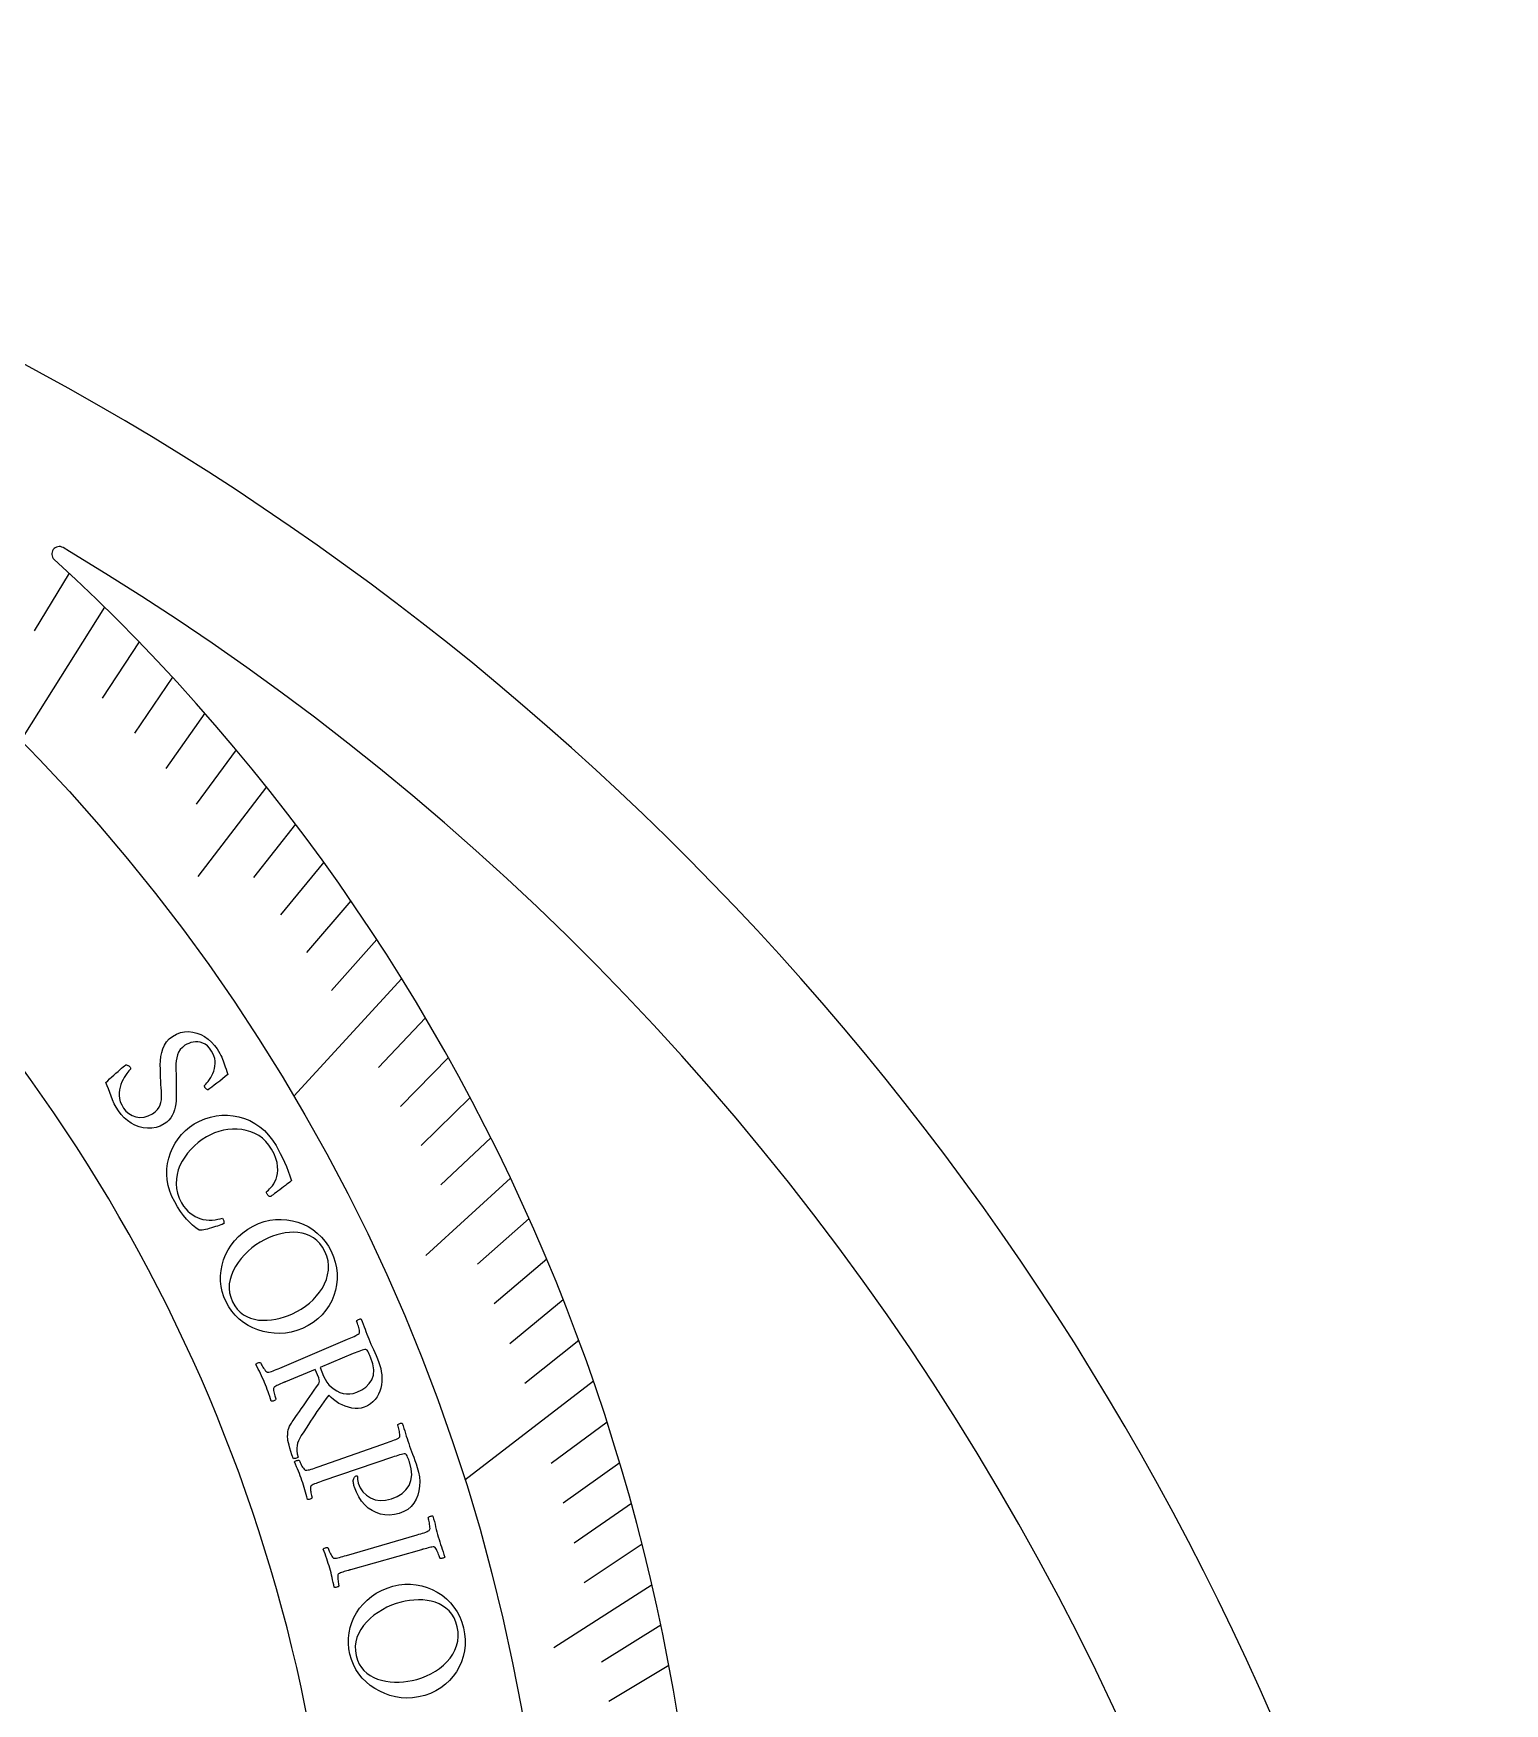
# Model space of a CAD drawing. Header units: millimetres. Extents: x -95 to 95, y -94 to 95.
# Drawn here: x 44.9 to 94.5, y 38.2 to 94.5 of the extents above; entities that cross this region are included whole.
import ezdxf

# ---------------------------------------------------------------- set-up
doc = ezdxf.new("R2010")
doc.units = ezdxf.units.MM
for name, color, linetype in [('CUT_INNER', 6, 'Continuous'), ('CUT_OUTER', 1, 'Continuous'), ('ENGRAVE', 7, 'Continuous'), ('ENGRAVE_FINE', 8, 'Continuous'), ('TEXT', 5, 'Continuous')]:
    doc.layers.add(name, color=color, linetype=linetype)

msp = doc.modelspace()

# ---------------------------------------------------------------- linework, layer by layer
at = {"layer": 'CUT_INNER'}
for points in [[(46.153, 77.003), (45.93, 77.136)], [(45.633, 76.737), (45.632, 76.737)]]:
    msp.add_lwpolyline(points, dxfattribs=at)
for centre, radius, start, end in [((0.001, 27.004), 55.21, 356.5688, 87.7688), ((45.802, 76.921), 0.25, 59.2304, 227.3065), ((0.001, 27.005), 67.495, 355.14721, 47.46242), ((0, 0), 89.775, 1.7583, 59.06299)]:
    msp.add_arc(centre, radius, start, end, dxfattribs=at)
at = {"layer": 'CUT_OUTER'}
msp.add_arc((0, 0), 94.5, 1.40671, 88.24265, dxfattribs=at)
at = {"layer": 'ENGRAVE'}
for points in [[(47.327, 75.127), (40.589, 64.431)], [(57.334, 62.621), (53.703, 58.655)], [(63.792, 49.057), (59.459, 45.725)]]:
    msp.add_lwpolyline(points, dxfattribs=at)
msp.add_circle((0, 27.004), 62.336, dxfattribs=at)
at = {"layer": 'ENGRAVE_FINE'}
for points in [[(46.132, 76.274), (44.962, 74.338)], [(48.488, 73.957), (47.244, 72.06)], [(49.613, 72.767), (48.334, 70.89)], [(50.704, 71.556), (49.388, 69.699)], [(51.758, 70.326), (50.408, 68.491)], [(52.777, 69.079), (50.467, 66.054)], [(53.761, 67.815), (52.341, 66.024)], [(54.708, 66.536), (53.254, 64.768)], [(55.619, 65.243), (54.132, 63.499)], [(56.494, 63.938), (54.974, 62.217)], [(58.137, 61.294), (56.552, 59.622)], [(58.905, 59.957), (57.288, 58.311)], [(59.638, 58.612), (57.99, 56.992)], [(60.335, 57.26), (58.656, 55.667)], [(60.997, 55.902), (58.145, 53.289)], [(61.624, 54.539), (59.886, 53.001)], [(62.217, 53.172), (60.449, 51.662)], [(62.775, 51.802), (60.979, 50.32)], [(63.3, 50.43), (61.476, 48.977)], [(64.25, 47.683), (62.371, 46.289)], [(64.676, 46.31), (62.771, 44.946)], [(65.07, 44.938), (63.139, 43.605)], [(65.432, 43.569), (63.476, 42.266)], [(65.763, 42.202), (62.456, 40.08)], [(66.063, 40.838), (64.058, 39.599)], [(66.333, 39.479), (64.305, 38.272)]]:
    msp.add_lwpolyline(points, dxfattribs=at)
at = {"layer": 'TEXT'}
for points in [[(51.12, 60.248), (51.169, 60.17), (51.212, 60.097), (51.248, 60.03), (51.277, 59.968), (51.302, 59.907), (51.326, 59.846), (51.349, 59.782), (51.37, 59.717), (51.392, 59.647), (51.418, 59.57), (51.446, 59.485), (51.477, 59.392), (51.391, 59.316), (51.301, 59.241), (51.209, 59.167), (51.114, 59.094), (51.023, 59.025), (50.945, 58.967), (50.878, 58.918), (50.824, 58.879), (50.812, 58.872), (50.798, 58.872), (50.782, 58.878), (50.763, 58.892), (50.745, 58.908), (50.73, 58.923), (50.718, 58.938), (50.708, 58.951), (50.699, 58.969), (50.693, 58.987), (50.691, 59.004), (50.692, 59.021), (50.735, 59.058), (50.777, 59.103), (50.821, 59.156), (50.864, 59.216), (50.906, 59.283), (50.943, 59.353), (50.976, 59.427), (51.004, 59.506), (51.026, 59.587), (51.041, 59.671), (51.048, 59.755), (51.047, 59.842), (51.036, 59.928), (51.013, 60.013), (50.979, 60.096), (50.932, 60.178), (50.862, 60.273), (50.789, 60.349), (50.713, 60.408), (50.633, 60.449), (50.552, 60.474), (50.472, 60.488), (50.392, 60.49), (50.312, 60.481), (50.236, 60.462), (50.164, 60.438), (50.098, 60.407), (50.036, 60.371), (49.948, 60.303), (49.877, 60.227), (49.822, 60.143), (49.784, 60.052), (49.758, 59.955), (49.74, 59.854), (49.731, 59.748), (49.73, 59.637), (49.732, 59.525), (49.734, 59.411), (49.735, 59.297), (49.736, 59.182), (49.738, 59.094), (49.74, 59.003), (49.742, 58.907), (49.744, 58.807), (49.744, 58.704), (49.741, 58.601), (49.734, 58.498), (49.724, 58.395), (49.708, 58.293), (49.683, 58.196), (49.651, 58.102), (49.61, 58.012), (49.559, 57.928), (49.497, 57.852), (49.423, 57.784), (49.338, 57.723), (49.203, 57.652), (49.063, 57.603), (48.921, 57.578), (48.774, 57.576), (48.629, 57.595), (48.488, 57.63), (48.352, 57.683), (48.22, 57.753), (48.096, 57.837), (47.985, 57.934), (47.885, 58.042), (47.796, 58.163), (47.722, 58.284), (47.656, 58.406), (47.598, 58.532), (47.548, 58.659), (47.502, 58.784), (47.457, 58.901), (47.414, 59.011), (47.371, 59.114), (47.434, 59.177), (47.5, 59.241), (47.569, 59.306), (47.642, 59.371), (47.713, 59.435), (47.781, 59.494), (47.844, 59.549), (47.904, 59.599), (47.956, 59.642), (47.997, 59.676), (48.028, 59.7), (48.048, 59.715), (48.068, 59.711), (48.088, 59.704), (48.108, 59.697), (48.128, 59.687), (48.146, 59.676), (48.163, 59.663), (48.177, 59.649), (48.19, 59.633), (48.201, 59.611), (48.203, 59.589), (48.197, 59.569), (48.182, 59.548), (48.151, 59.514), (48.116, 59.47), (48.077, 59.419), (48.034, 59.359), (47.991, 59.292), (47.95, 59.219), (47.912, 59.14), (47.877, 59.055), (47.848, 58.965), (47.828, 58.872), (47.818, 58.776), (47.818, 58.677), (47.83, 58.575), (47.859, 58.472), (47.905, 58.367), (47.967, 58.26), (48.049, 58.155), (48.146, 58.07), (48.258, 58.004), (48.385, 57.959), (48.52, 57.938), (48.657, 57.95), (48.797, 57.992), (48.939, 58.067), (49.033, 58.135), (49.108, 58.207), (49.164, 58.283), (49.201, 58.364), (49.225, 58.45), (49.241, 58.54), (49.248, 58.635), (49.247, 58.734), (49.241, 58.837), (49.235, 58.944), (49.227, 59.055), (49.219, 59.169), (49.214, 59.3), (49.21, 59.434), (49.208, 59.571), (49.206, 59.712), (49.212, 59.853), (49.227, 59.99), (49.254, 60.124), (49.291, 60.254), (49.344, 60.376), (49.416, 60.486), (49.507, 60.585), (49.618, 60.673), (49.747, 60.748), (49.88, 60.8), (50.017, 60.829), (50.158, 60.834), (50.298, 60.819), (50.435, 60.785), (50.569, 60.733), (50.698, 60.663), (50.82, 60.578), (50.931, 60.48), (51.031, 60.37), (51.12, 60.248)], [(53.102, 56.994), (53.174, 56.861), (53.246, 56.724), (53.316, 56.583), (53.386, 56.436), (53.452, 56.285), (53.512, 56.13), (53.568, 55.971), (53.619, 55.809), (53.613, 55.804), (53.594, 55.79), (53.564, 55.766), (53.522, 55.732), (53.471, 55.692), (53.416, 55.65), (53.356, 55.604), (53.292, 55.556), (53.227, 55.508), (53.166, 55.462), (53.107, 55.417), (53.052, 55.375), (53.003, 55.339), (52.966, 55.311), (52.939, 55.292), (52.923, 55.282), (52.913, 55.276), (52.899, 55.276), (52.883, 55.282), (52.864, 55.292), (52.844, 55.306), (52.827, 55.323), (52.812, 55.341), (52.799, 55.362), (52.791, 55.38), (52.785, 55.399), (52.781, 55.417), (52.78, 55.435), (52.809, 55.46), (52.844, 55.493), (52.884, 55.533), (52.931, 55.582), (52.978, 55.639), (53.023, 55.705), (53.064, 55.78), (53.102, 55.864), (53.133, 55.957), (53.152, 56.059), (53.16, 56.171), (53.156, 56.292), (53.136, 56.422), (53.095, 56.563), (53.034, 56.713), (52.951, 56.873), (52.863, 57.011), (52.762, 57.133), (52.649, 57.239), (52.523, 57.329), (52.389, 57.403), (52.249, 57.462), (52.102, 57.505), (51.95, 57.534), (51.794, 57.548), (51.639, 57.549), (51.484, 57.536), (51.33, 57.509), (51.178, 57.47), (51.032, 57.42), (50.893, 57.358), (50.76, 57.286), (50.618, 57.195), (50.483, 57.094), (50.356, 56.984), (50.236, 56.866), (50.125, 56.739), (50.027, 56.607), (49.941, 56.469), (49.868, 56.325), (49.81, 56.176), (49.769, 56.024), (49.745, 55.869), (49.738, 55.71), (49.75, 55.55), (49.786, 55.389), (49.843, 55.228), (49.924, 55.065), (49.99, 54.957), (50.061, 54.863), (50.136, 54.782), (50.214, 54.715), (50.295, 54.658), (50.375, 54.61), (50.455, 54.57), (50.535, 54.539), (50.642, 54.507), (50.748, 54.488), (50.853, 54.48), (50.956, 54.486), (51.053, 54.498), (51.144, 54.513), (51.225, 54.53), (51.299, 54.549), (51.324, 54.506), (51.34, 54.461), (51.346, 54.414), (51.344, 54.364), (51.321, 54.353), (51.287, 54.34), (51.242, 54.323), (51.188, 54.304), (51.126, 54.284), (51.062, 54.264), (50.995, 54.242), (50.925, 54.221), (50.856, 54.201), (50.789, 54.184), (50.727, 54.169), (50.667, 54.156), (50.614, 54.147), (50.57, 54.143), (50.535, 54.142), (50.511, 54.146), (50.399, 54.223), (50.291, 54.311), (50.186, 54.41), (50.084, 54.519), (49.984, 54.641), (49.886, 54.778), (49.787, 54.928), (49.689, 55.094), (49.596, 55.277), (49.523, 55.462), (49.47, 55.649), (49.437, 55.837), (49.423, 56.025), (49.427, 56.21), (49.448, 56.392), (49.487, 56.571), (49.543, 56.745), (49.614, 56.912), (49.7, 57.072), (49.802, 57.224), (49.919, 57.366), (50.049, 57.497), (50.193, 57.616), (50.351, 57.722), (50.528, 57.82), (50.71, 57.898), (50.895, 57.956), (51.086, 57.996), (51.278, 58.016), (51.469, 58.018), (51.66, 58.001), (51.85, 57.965), (52.036, 57.911), (52.216, 57.837), (52.389, 57.743), (52.555, 57.63), (52.711, 57.498), (52.854, 57.348), (52.985, 57.18), (53.102, 56.994)], [(54.96, 53.434), (55.038, 53.251), (55.097, 53.065), (55.136, 52.876), (55.157, 52.685), (55.158, 52.495), (55.141, 52.307), (55.104, 52.124), (55.049, 51.944), (54.976, 51.77), (54.886, 51.604), (54.779, 51.447), (54.654, 51.299), (54.513, 51.162), (54.356, 51.039), (54.182, 50.931), (53.991, 50.836), (53.803, 50.764), (53.614, 50.711), (53.423, 50.679), (53.231, 50.666), (53.041, 50.672), (52.854, 50.694), (52.672, 50.732), (52.493, 50.786), (52.322, 50.855), (52.159, 50.939), (52.006, 51.038), (51.862, 51.151), (51.729, 51.277), (51.611, 51.416), (51.508, 51.567), (51.419, 51.732), (51.347, 51.901), (51.292, 52.074), (51.255, 52.251), (51.236, 52.431), (51.234, 52.612), (51.25, 52.791), (51.283, 52.968), (51.334, 53.143), (51.402, 53.314), (51.486, 53.478), (51.587, 53.636), (51.704, 53.788), (51.837, 53.931), (51.987, 54.061), (52.152, 54.179), (52.334, 54.284), (52.517, 54.369), (52.703, 54.434), (52.892, 54.479), (53.084, 54.503), (53.276, 54.508), (53.465, 54.496), (53.651, 54.465), (53.834, 54.416), (54.011, 54.349), (54.18, 54.265), (54.34, 54.165), (54.492, 54.047), (54.632, 53.914), (54.756, 53.767), (54.866, 53.608), (54.96, 53.434)], [(54.745, 53.428), (54.666, 53.572), (54.574, 53.697), (54.472, 53.802), (54.359, 53.887), (54.237, 53.956), (54.11, 54.008), (53.978, 54.045), (53.841, 54.067), (53.7, 54.075), (53.558, 54.071), (53.414, 54.054), (53.269, 54.026), (53.125, 53.987), (52.986, 53.94), (52.85, 53.886), (52.718, 53.824), (52.57, 53.742), (52.427, 53.65), (52.29, 53.548), (52.159, 53.435), (52.035, 53.315), (51.924, 53.189), (51.823, 53.057), (51.733, 52.919), (51.658, 52.776), (51.599, 52.631), (51.556, 52.484), (51.529, 52.334), (51.522, 52.183), (51.537, 52.033), (51.575, 51.883), (51.636, 51.732), (51.711, 51.596), (51.797, 51.479), (51.894, 51.379), (52.003, 51.297), (52.121, 51.232), (52.245, 51.18), (52.376, 51.143), (52.514, 51.119), (52.657, 51.109), (52.801, 51.11), (52.946, 51.122), (53.094, 51.146), (53.24, 51.18), (53.382, 51.221), (53.521, 51.269), (53.655, 51.326), (53.807, 51.401), (53.953, 51.486), (54.093, 51.582), (54.228, 51.689), (54.354, 51.804), (54.469, 51.928), (54.571, 52.059), (54.662, 52.197), (54.739, 52.341), (54.798, 52.489), (54.84, 52.64), (54.866, 52.795), (54.871, 52.952), (54.852, 53.11), (54.811, 53.269), (54.745, 53.428)], [(56.565, 49.687), (56.599, 49.59), (56.627, 49.488), (56.647, 49.381), (56.66, 49.27), (56.665, 49.157), (56.661, 49.046), (56.649, 48.937), (56.628, 48.828), (56.597, 48.723), (56.556, 48.624), (56.504, 48.53), (56.441, 48.442), (56.367, 48.362), (56.281, 48.293), (56.183, 48.233), (56.072, 48.184), (55.973, 48.155), (55.87, 48.139), (55.763, 48.139), (55.652, 48.152), (55.54, 48.178), (55.431, 48.213), (55.325, 48.258), (55.221, 48.312), (55.123, 48.374), (55.034, 48.441), (54.954, 48.513), (54.883, 48.591), (54.795, 48.473), (54.711, 48.359), (54.63, 48.248), (54.555, 48.141), (54.481, 48.035), (54.408, 47.928), (54.336, 47.82), (54.265, 47.711), (54.192, 47.598), (54.115, 47.48), (54.034, 47.355), (53.949, 47.225), (53.898, 47.139), (53.858, 47.054), (53.828, 46.97), (53.809, 46.888), (53.8, 46.802), (53.803, 46.709), (53.818, 46.608), (53.843, 46.499), (53.833, 46.485), (53.816, 46.473), (53.793, 46.464), (53.763, 46.457), (53.734, 46.453), (53.711, 46.449), (53.695, 46.448), (53.685, 46.447), (53.639, 46.577), (53.6, 46.695), (53.567, 46.803), (53.541, 46.901), (53.52, 46.987), (53.505, 47.062), (53.495, 47.126), (53.491, 47.178), (53.492, 47.213), (53.495, 47.254), (53.498, 47.303), (53.502, 47.357), (53.512, 47.417), (53.531, 47.479), (53.56, 47.545), (53.599, 47.613), (53.618, 47.644), (53.646, 47.685), (53.681, 47.737), (53.724, 47.8), (53.773, 47.872), (53.828, 47.951), (53.888, 48.037), (53.953, 48.13), (54.022, 48.228), (54.092, 48.33), (54.165, 48.435), (54.24, 48.543), (54.316, 48.653), (54.391, 48.761), (54.466, 48.867), (54.539, 48.972), (54.557, 49.011), (54.563, 49.056), (54.557, 49.108), (54.538, 49.166), (54.422, 49.45), (53.422, 49.037), (53.413, 49.034), (53.405, 49.03), (53.397, 49.027), (53.389, 49.023), (53.38, 49.02), (53.372, 49.017), (53.364, 49.013), (53.356, 49.01), (53.305, 48.989), (53.256, 48.968), (53.211, 48.948), (53.167, 48.929), (53.127, 48.91), (53.092, 48.891), (53.061, 48.872), (53.035, 48.852), (53.025, 48.837), (53.02, 48.814), (53.019, 48.784), (53.021, 48.745), (53.027, 48.703), (53.035, 48.659), (53.045, 48.615), (53.057, 48.57), (53.07, 48.529), (53.081, 48.495), (53.09, 48.468), (53.097, 48.448), (53.087, 48.435), (53.072, 48.423), (53.052, 48.41), (53.028, 48.398), (53.002, 48.388), (52.979, 48.382), (52.96, 48.382), (52.943, 48.386), (52.916, 48.468), (52.889, 48.548), (52.862, 48.627), (52.836, 48.704), (52.809, 48.78), (52.78, 48.857), (52.75, 48.934), (52.718, 49.012), (52.686, 49.087), (52.652, 49.163), (52.617, 49.239), (52.581, 49.315), (52.543, 49.391), (52.505, 49.468), (52.466, 49.545), (52.426, 49.623), (52.435, 49.638), (52.45, 49.651), (52.469, 49.663), (52.494, 49.675), (52.521, 49.683), (52.543, 49.688), (52.563, 49.69), (52.579, 49.689), (52.588, 49.669), (52.601, 49.644), (52.617, 49.612), (52.638, 49.574), (52.661, 49.534), (52.685, 49.495), (52.711, 49.458), (52.738, 49.423), (52.764, 49.393), (52.787, 49.373), (52.806, 49.362), (52.823, 49.36), (52.862, 49.365), (52.905, 49.375), (52.952, 49.389), (53.003, 49.408), (53.056, 49.429), (53.112, 49.451), (53.169, 49.475), (53.228, 49.5), (55.509, 50.471), (55.569, 50.496), (55.626, 50.521), (55.682, 50.545), (55.735, 50.569), (55.785, 50.593), (55.828, 50.618), (55.866, 50.643), (55.897, 50.668), (55.909, 50.682), (55.915, 50.705), (55.915, 50.737), (55.909, 50.777), (55.898, 50.822), (55.887, 50.868), (55.874, 50.913), (55.86, 50.959), (55.846, 51.001), (55.834, 51.036), (55.824, 51.064), (55.816, 51.085), (55.825, 51.098), (55.84, 51.112), (55.859, 51.125), (55.883, 51.138), (55.909, 51.149), (55.931, 51.154), (55.951, 51.155), (55.968, 51.151), (56.002, 51.065), (56.035, 50.979), (56.067, 50.894), (56.098, 50.81), (56.129, 50.727), (56.16, 50.645), (56.193, 50.564), (56.226, 50.483), (56.262, 50.398), (56.299, 50.311), (56.339, 50.22), (56.38, 50.126), (56.424, 50.027), (56.469, 49.921), (56.516, 49.808), (56.565, 49.687)], [(55.823, 48.685), (55.987, 48.763), (56.126, 48.86), (56.24, 48.975), (56.327, 49.109), (56.381, 49.264), (56.392, 49.442), (56.361, 49.642), (56.288, 49.864), (56.276, 49.893), (56.26, 49.928), (56.241, 49.971), (56.218, 50.02), (56.194, 50.065), (56.17, 50.098), (56.147, 50.118), (56.124, 50.125), (56.091, 50.123), (56.05, 50.115), (56.001, 50.101), (55.946, 50.081), (55.886, 50.058), (55.826, 50.035), (55.766, 50.01), (55.705, 49.986), (54.587, 49.517), (54.705, 49.227), (54.754, 49.125), (54.813, 49.03), (54.884, 48.941), (54.965, 48.86), (55.055, 48.789), (55.151, 48.73), (55.253, 48.683), (55.361, 48.649), (55.474, 48.63), (55.588, 48.63), (55.705, 48.648), (55.823, 48.685)], [(57.252, 44.606), (57.087, 44.566), (56.926, 44.548), (56.769, 44.553), (56.616, 44.581), (56.47, 44.63), (56.334, 44.698), (56.206, 44.785), (56.088, 44.892), (55.981, 45.017), (55.888, 45.158), (55.808, 45.316), (55.741, 45.49), (55.733, 45.514), (55.726, 45.543), (55.719, 45.576), (55.712, 45.613), (55.707, 45.65), (55.704, 45.684), (55.704, 45.716), (55.706, 45.744), (55.711, 45.753), (55.717, 45.766), (55.724, 45.783), (55.733, 45.803), (55.745, 45.824), (55.76, 45.841), (55.78, 45.855), (55.803, 45.865), (55.818, 45.868), (55.83, 45.866), (55.837, 45.859), (55.841, 45.846), (55.843, 45.821), (55.845, 45.795), (55.847, 45.768), (55.848, 45.741), (55.851, 45.712), (55.856, 45.683), (55.863, 45.653), (55.872, 45.622), (55.94, 45.465), (56.03, 45.33), (56.144, 45.218), (56.281, 45.128), (56.437, 45.067), (56.608, 45.042), (56.792, 45.053), (56.992, 45.101), (57.184, 45.178), (57.346, 45.277), (57.478, 45.4), (57.58, 45.546), (57.646, 45.714), (57.67, 45.903), (57.653, 46.111), (57.594, 46.34), (57.584, 46.369), (57.57, 46.406), (57.554, 46.449), (57.534, 46.499), (57.513, 46.546), (57.491, 46.58), (57.468, 46.602), (57.446, 46.61), (57.413, 46.61), (57.372, 46.605), (57.322, 46.594), (57.265, 46.578), (57.204, 46.558), (57.143, 46.538), (57.081, 46.518), (57.02, 46.497), (54.68, 45.697), (54.619, 45.676), (54.561, 45.656), (54.504, 45.636), (54.45, 45.616), (54.4, 45.596), (54.356, 45.575), (54.317, 45.553), (54.284, 45.531), (54.274, 45.517), (54.267, 45.494), (54.264, 45.464), (54.264, 45.425), (54.267, 45.382), (54.272, 45.339), (54.279, 45.295), (54.288, 45.251), (54.298, 45.21), (54.306, 45.176), (54.313, 45.149), (54.32, 45.129), (54.309, 45.117), (54.293, 45.106), (54.273, 45.094), (54.247, 45.084), (54.221, 45.075), (54.198, 45.071), (54.178, 45.072), (54.162, 45.077), (54.14, 45.16), (54.118, 45.242), (54.096, 45.323), (54.074, 45.401), (54.052, 45.478), (54.028, 45.557), (54.003, 45.636), (53.976, 45.715), (53.948, 45.792), (53.92, 45.87), (53.89, 45.947), (53.858, 46.023), (53.826, 46.101), (53.793, 46.179), (53.759, 46.258), (53.724, 46.338), (53.734, 46.352), (53.749, 46.365), (53.77, 46.376), (53.796, 46.385), (53.822, 46.392), (53.846, 46.396), (53.865, 46.397), (53.881, 46.394), (53.889, 46.375), (53.9, 46.349), (53.914, 46.317), (53.932, 46.279), (53.952, 46.238), (53.974, 46.199), (53.997, 46.161), (54.022, 46.124), (54.045, 46.093), (54.067, 46.072), (54.086, 46.059), (54.102, 46.057), (54.142, 46.06), (54.185, 46.067), (54.233, 46.078), (54.285, 46.093), (54.339, 46.111), (54.396, 46.13), (54.455, 46.15), (54.516, 46.171), (56.854, 46.993), (56.915, 47.015), (56.974, 47.036), (57.031, 47.057), (57.086, 47.078), (57.137, 47.099), (57.182, 47.121), (57.221, 47.143), (57.253, 47.166), (57.266, 47.18), (57.274, 47.202), (57.275, 47.234), (57.272, 47.275), (57.264, 47.32), (57.256, 47.366), (57.246, 47.413), (57.234, 47.459), (57.223, 47.502), (57.213, 47.538), (57.205, 47.567), (57.198, 47.588), (57.208, 47.6), (57.224, 47.613), (57.244, 47.625), (57.269, 47.636), (57.295, 47.646), (57.318, 47.65), (57.337, 47.649), (57.354, 47.644), (57.383, 47.556), (57.41, 47.468), (57.437, 47.382), (57.463, 47.296), (57.488, 47.212), (57.515, 47.127), (57.542, 47.044), (57.57, 46.962), (57.601, 46.875), (57.633, 46.785), (57.667, 46.692), (57.702, 46.596), (57.739, 46.494), (57.778, 46.386), (57.818, 46.27), (57.859, 46.146), (57.902, 45.992), (57.929, 45.836), (57.94, 45.679), (57.934, 45.52), (57.913, 45.366), (57.873, 45.219), (57.816, 45.082), (57.742, 44.953), (57.65, 44.839), (57.537, 44.742), (57.405, 44.665), (57.252, 44.606)], [(58.567, 43.812), (58.592, 43.727), (58.618, 43.642), (58.645, 43.559), (58.672, 43.477), (58.699, 43.395), (58.727, 43.31), (58.754, 43.224), (58.782, 43.136), (58.771, 43.122), (58.755, 43.11), (58.734, 43.1), (58.707, 43.093), (58.68, 43.088), (58.657, 43.086), (58.637, 43.088), (58.621, 43.092), (58.615, 43.114), (58.605, 43.142), (58.592, 43.178), (58.576, 43.221), (58.559, 43.267), (58.54, 43.311), (58.521, 43.353), (58.501, 43.393), (58.481, 43.428), (58.461, 43.453), (58.441, 43.468), (58.422, 43.474), (58.389, 43.474), (58.353, 43.47), (58.312, 43.463), (58.268, 43.453), (58.221, 43.441), (58.171, 43.428), (58.12, 43.415), (58.067, 43.4), (58.058, 43.397), (58.05, 43.395), (58.041, 43.392), (58.032, 43.39), (58.024, 43.388), (58.015, 43.385), (58.007, 43.383), (57.998, 43.38), (55.612, 42.707), (55.604, 42.704), (55.595, 42.702), (55.587, 42.7), (55.578, 42.697), (55.57, 42.695), (55.561, 42.692), (55.552, 42.69), (55.544, 42.687), (55.491, 42.672), (55.44, 42.657), (55.392, 42.643), (55.347, 42.629), (55.306, 42.614), (55.268, 42.6), (55.235, 42.584), (55.207, 42.568), (55.196, 42.554), (55.188, 42.532), (55.183, 42.502), (55.181, 42.463), (55.181, 42.42), (55.184, 42.376), (55.189, 42.331), (55.196, 42.285), (55.204, 42.243), (55.211, 42.208), (55.217, 42.18), (55.222, 42.159), (55.21, 42.148), (55.194, 42.137), (55.173, 42.127), (55.147, 42.117), (55.121, 42.11), (55.097, 42.108), (55.078, 42.109), (55.062, 42.115), (55.044, 42.2), (55.027, 42.283), (55.009, 42.364), (54.992, 42.444), (54.974, 42.522), (54.954, 42.602), (54.933, 42.682), (54.91, 42.763), (54.887, 42.842), (54.863, 42.921), (54.837, 43), (54.809, 43.08), (54.781, 43.16), (54.752, 43.241), (54.722, 43.322), (54.691, 43.404), (54.702, 43.417), (54.718, 43.429), (54.739, 43.439), (54.765, 43.447), (54.792, 43.453), (54.816, 43.455), (54.835, 43.455), (54.851, 43.452), (54.858, 43.431), (54.867, 43.405), (54.88, 43.371), (54.896, 43.331), (54.915, 43.288), (54.934, 43.247), (54.956, 43.207), (54.978, 43.169), (55.001, 43.136), (55.021, 43.114), (55.039, 43.1), (55.055, 43.097), (55.095, 43.098), (55.139, 43.102), (55.187, 43.111), (55.239, 43.123), (55.295, 43.138), (55.353, 43.154), (55.412, 43.171), (55.474, 43.189), (57.854, 43.883), (57.916, 43.901), (57.975, 43.919), (58.033, 43.937), (58.09, 43.955), (58.142, 43.973), (58.188, 43.993), (58.228, 44.013), (58.262, 44.034), (58.275, 44.047), (58.284, 44.069), (58.288, 44.101), (58.286, 44.142), (58.281, 44.188), (58.275, 44.234), (58.267, 44.282), (58.258, 44.331), (58.249, 44.376), (58.24, 44.413), (58.233, 44.442), (58.227, 44.464), (58.239, 44.476), (58.255, 44.487), (58.275, 44.498), (58.301, 44.509), (58.327, 44.517), (58.35, 44.52), (58.37, 44.518), (58.387, 44.512), (58.41, 44.422), (58.433, 44.333), (58.456, 44.244), (58.477, 44.156), (58.498, 44.068), (58.521, 43.982), (58.544, 43.897), (58.567, 43.812)], [(59.416, 40.748), (59.452, 40.551), (59.469, 40.356), (59.466, 40.164), (59.444, 39.973), (59.404, 39.787), (59.346, 39.608), (59.27, 39.437), (59.176, 39.273), (59.067, 39.12), (58.943, 38.978), (58.804, 38.849), (58.65, 38.731), (58.483, 38.628), (58.302, 38.543), (58.108, 38.475), (57.902, 38.425), (57.702, 38.395), (57.506, 38.385), (57.313, 38.396), (57.123, 38.425), (56.938, 38.473), (56.761, 38.535), (56.592, 38.612), (56.429, 38.704), (56.277, 38.809), (56.136, 38.927), (56.008, 39.056), (55.893, 39.198), (55.791, 39.35), (55.707, 39.512), (55.639, 39.682), (55.588, 39.862), (55.555, 40.043), (55.54, 40.224), (55.542, 40.404), (55.563, 40.584), (55.601, 40.761), (55.655, 40.933), (55.726, 41.098), (55.814, 41.257), (55.918, 41.409), (56.036, 41.551), (56.169, 41.684), (56.317, 41.806), (56.478, 41.916), (56.653, 42.01), (56.84, 42.089), (57.04, 42.152), (57.238, 42.195), (57.434, 42.217), (57.628, 42.219), (57.82, 42.201), (58.009, 42.164), (58.19, 42.111), (58.365, 42.04), (58.533, 41.952), (58.691, 41.848), (58.837, 41.729), (58.972, 41.596), (59.094, 41.447), (59.201, 41.287), (59.291, 41.117), (59.362, 40.937), (59.416, 40.748)], [(59.205, 40.788), (59.159, 40.946), (59.097, 41.088), (59.021, 41.213), (58.929, 41.321), (58.825, 41.414), (58.713, 41.493), (58.592, 41.559), (58.463, 41.61), (58.327, 41.648), (58.188, 41.675), (58.044, 41.691), (57.896, 41.695), (57.747, 41.688), (57.601, 41.674), (57.456, 41.65), (57.314, 41.619), (57.152, 41.571), (56.992, 41.513), (56.836, 41.443), (56.683, 41.362), (56.537, 41.272), (56.4, 41.173), (56.273, 41.066), (56.155, 40.951), (56.05, 40.829), (55.961, 40.7), (55.886, 40.566), (55.828, 40.426), (55.788, 40.28), (55.77, 40.13), (55.774, 39.975), (55.8, 39.815), (55.843, 39.666), (55.902, 39.532), (55.975, 39.414), (56.063, 39.31), (56.163, 39.22), (56.273, 39.143), (56.393, 39.078), (56.523, 39.025), (56.659, 38.983), (56.8, 38.953), (56.945, 38.933), (57.094, 38.924), (57.244, 38.924), (57.392, 38.933), (57.538, 38.95), (57.681, 38.976), (57.846, 39.016), (58.007, 39.067), (58.165, 39.13), (58.32, 39.205), (58.468, 39.29), (58.607, 39.385), (58.736, 39.49), (58.855, 39.605), (58.961, 39.729), (59.051, 39.86), (59.126, 39.999), (59.184, 40.144), (59.224, 40.296), (59.24, 40.455), (59.234, 40.618), (59.205, 40.788)]]:
    msp.add_lwpolyline(points, close=True, dxfattribs=at)

doc.saveas('drawing.dxf')
